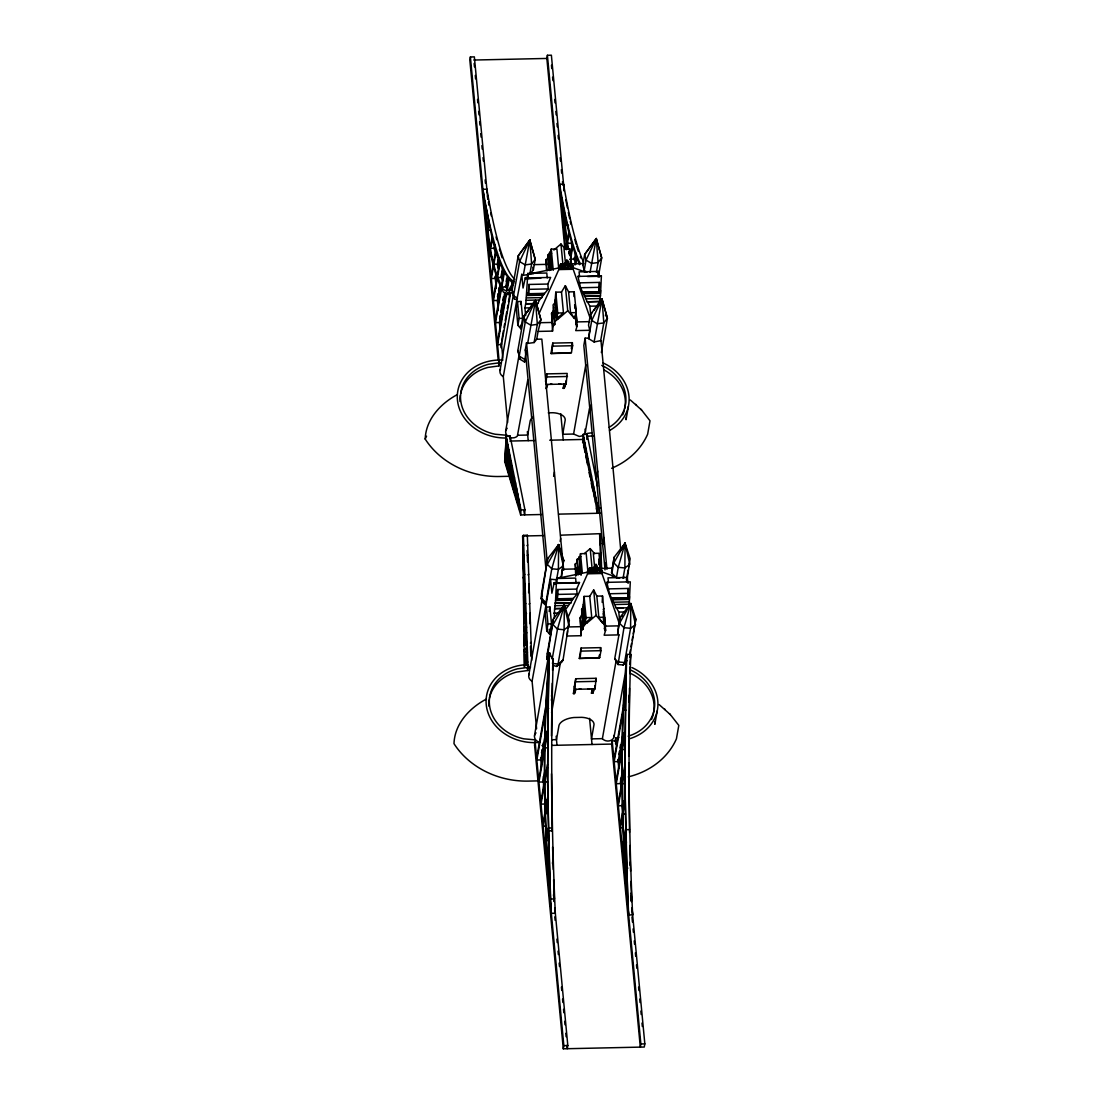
<?xml version="1.0" encoding="UTF-8"?>
<svg xmlns="http://www.w3.org/2000/svg" width="1104" height="1104" viewBox="0 0 1104 1104"><rect width="100%" height="100%" fill="white"/><g stroke="black" fill="none" stroke-linecap="round" stroke-linejoin="round"><path stroke-width="1.5" d="M628.728 756.199L629.501 688.165M549.13 662.938L546.991 658.978L547.322 653.306L553.366 619.054L564.31 604.964L564.103 629.749L558.072 664.001L556.678 666.43L553.408 665.519M611.45 572.838L614.128 557.244L625.071 543.154L624.878 567.939L623.056 578.317L624.436 577.309M551.448 735.968L552.248 683.279M555.436 603.17L556.375 583.036L579.49 582.526L576.647 589.081L577.116 593.993L571.872 600.19L570.989 602.825L555.326 602.963L570.989 602.825M600.452 296.01L601.39 275.876L577.93 276.386L580.58 287.744L584.568 296.355L600.452 296.01L584.568 296.355M552.566 670.321L552.731 665.284M553.283 659.019L552.842 673.012A415.38 49.887 88.7 0 0 555.312 913.243L551.338 913.325C543.513 826.758 541.484 739.363 549.502 652.74L552.248 658.826L553.283 659.019L552.497 663.49L558.072 664.001L562.985 660.413L569.36 620.503L564.31 604.964L560.542 611.533M629.846 673.661L630.067 666.94L629.763 670.059M527.533 277.932L525.808 303.835L537.786 303.572L539.497 299.984L548.274 288.917L547.819 284.045L550.648 277.421L527.533 277.932L525.504 278.953L525.366 277.615L528.54 277.546M562.336 608.539L554.705 608.704L555.326 602.963M584.72 296.148L587.19 301.82L599.72 301.544L600.328 295.803M629.335 601.887L630.301 581.849L606.855 582.36L609.505 593.745L613.534 602.232L629.335 601.887L628.452 607.628M544.341 293.36L528.526 293.719L528.844 284.459L547.819 284.045M611.906 598.064L628.052 597.706L628.355 588.446L609.049 588.874M573.155 598.451L557.368 598.796L557.672 589.495L576.647 589.081M582.981 292.077L599.113 291.718L599.431 282.403L580.111 282.831M545.969 569.305L525.256 350.051L526.539 342.764L527.629 343.427L534.115 342.544L536.71 339.232L538.09 331.421L552.538 331.103L551.572 313.37L553.435 310.569L553.615 307.257M554.912 302.813L553.063 304.925L554.622 321.443L556.568 320.27L554.912 302.813L555.781 292.174L561.494 292.049L565.345 285.674L568.588 291.898L570.561 312.736L574.439 318.421L575.915 318.38L575.653 319.856L576.84 321.071L575.819 323.858L577.199 325.873L575.695 330.607L589.784 330.289L588.542 338.624L594.118 341.978L600.962 340.612L620.821 550.703M573.997 296.548L574.246 291.773L568.588 291.898M567.525 630.881L567.221 636.014L581.008 635.711L580.483 620.503M581.008 635.711L581.159 631.019L583.271 628.935L581.642 609.339L583.16 607.048L584.071 596.408L589.743 596.284L593.676 589.909L596.836 596.132L598.837 617.343L602.646 623.056L604.192 623.015L603.295 613.507M602.191 602.411L602.536 596.008L596.836 596.132M504.956 460.589L505.853 445.436L506.722 466.523L504.956 460.589L507.605 460.52M506.432 444.029L506.722 438.978M507.523 449.48L507.826 444.429M508.613 454.931L508.916 449.88M509.924 439.378L510.117 436.011L506.143 436.108L520.978 509.91L520.674 514.961L541.636 514.505M509.717 460.396L510.007 455.345M510.807 465.847L511.111 460.796M511.911 471.311L512.201 466.261M513.001 476.762L513.305 471.712M514.091 482.213L514.395 477.163M515.195 487.678L515.485 482.627M516.286 493.129L516.589 488.078M517.39 498.594L517.679 493.543M518.48 504.045L518.783 498.994M519.584 509.496L519.874 504.445M510.117 436.011L524.938 509.827L524.648 514.864L523.82 510.779M544.976 604.316L542.45 602.218L541.277 598.616L541.609 592.958L547.667 558.707L558.596 544.603L563.647 560.142L561.494 576.191L559.038 577.985L564.075 577.875M547.653 558.693L541.277 598.616L546.356 603.101L550.565 579.227L556.568 579.779L558.403 569.388L558.596 544.617L556.333 548.55M553.366 619.054L546.991 658.978L549.212 661.186M561.494 576.191L561.826 570.533M582.664 442.828L583.16 434.424L587.135 434.327L597.568 486.312M583.436 442.345L583.74 437.294M584.54 447.796L584.83 442.745M585.631 453.247L585.934 448.196M586.721 458.712L587.024 453.661M587.825 464.163L588.115 459.112M588.915 469.628L589.219 464.577M590.019 475.079L590.309 470.028M591.109 480.53L591.413 475.479M592.213 485.995L592.503 480.944M593.303 491.446L593.607 486.395M594.394 496.91L594.697 491.86M595.498 502.361L595.787 497.311M596.588 507.812L596.891 502.762M596.229 508.406L597.692 513.277L597.982 508.226L583.16 434.424M619.744 578.013L616.432 577.723L611.975 573.293L612.278 568.16L601.307 568.394M614.128 557.244L611.975 573.293M626.161 662.441L623.153 664.981L618.061 664.525L614.721 658.757L618.93 634.883L617.674 633.641L619.841 617.605L630.784 603.515L635.835 619.054L629.749 657.335M626.285 417.008L626.051 419.727L628.397 406.369M655.072 721.616L654.838 724.321L657.197 710.976M626.837 654.396C618.806 741.019 620.848 828.414 628.659 914.981L632.633 914.899A415.38 49.887 88.7 0 1 630.812 654.313L626.837 654.396A415.38 49.887 88.7 0 0 628.659 914.981M629.832 664.58L630.812 654.313M529.368 242.99L529.81 240.01L518.176 255.907L512.132 290.159L514.464 298.977L516.851 299.777L503.3 376.602L507.633 422.473M526.36 361.077L524.441 361.905L526.097 352.176M535.067 303.338L535.509 300.357L523.876 316.268L517.845 350.52L520.163 359.338L524.441 361.905M487.181 192.524L474.361 56.884L470.387 56.966L469.835 60.127L498.152 359.752M509.951 476.266L499.615 476.5A78.467 66.695 10 0 1 425.192 439.047C425.827 419.354 440.675 403.429 457.277 394.639M486.974 232.364L487.375 230.06M487.623 228.625L488.713 222.442M487.168 234.421L487.623 231.785M489.031 223.85L487.885 230.35L490.521 230.294M489.058 254.417L490.135 248.234M490.411 246.758L492.122 237.029M490.424 249.808L489.251 256.459L491.887 256.404M492.439 238.354L490.687 248.317L494.647 248.234L495.241 244.909M491.142 276.455L493.267 264.367M493.543 262.793L495.751 250.318M493.585 265.76L491.335 278.512L495.296 278.429L496.138 273.64M496.11 251.436L493.861 264.187L497.821 264.104L498.953 257.729M498.07 259.592L497.518 262.711L498.842 268.603M493.226 298.508L496.828 278.098M497.117 276.4L499.67 261.965M497.173 279.284L493.419 300.564L497.38 300.467L499.988 285.743M500.043 262.987L497.462 277.587L501.437 277.504L502.872 269.39M497.462 296.852L498.028 293.705M498.58 290.573L499.132 287.426M502.499 268.3L501.092 276.317L502.762 280.899M495.31 320.56L500.968 288.475M501.326 286.391L503.879 271.888M501.395 289.138L495.503 322.603L499.463 322.52L504.776 292.394M504.307 272.66L501.768 287.04L505.742 286.957L507.426 277.366M499.574 318.78L500.167 315.399M500.761 312.032L502.251 303.586M502.844 300.205L503.438 296.838M506.156 281.479L506.722 278.249M564.806 248.483L546.853 58.443L547.405 55.283L551.379 55.2L564.185 190.799M506.474 290.794L508.502 279.367M497.393 342.613L506.005 293.457M506.363 294.616L506.57 293.457L510.531 293.374L501.547 344.572L497.587 344.655L506.363 294.616L510.338 294.533M508.972 280.043L507.136 290.504L509.786 290.449M501.658 340.819L503.438 330.662M504.031 327.267L504.625 323.872M505.218 320.491L506.708 312.018M507.302 308.623L507.895 305.242M508.489 301.847L509.979 293.374L513.056 292.243M460.644 393.673A42.38 36.018 10 0 1 487.968 367.411L498.953 365.921L499.036 360.014L470.387 56.966M511.897 285.936L512.684 281.451M498.953 365.921L499.036 360.014L503.01 359.932M500.015 370.489L513.388 294.658L512.132 290.159M514.464 298.977L513.526 295.789L519.57 261.538L529.81 240.01L535.219 259.399L533.384 269.776L529.796 274.385L531.617 263.994L529.81 240.01L518.176 255.907L519.57 261.538L525.145 264.891L531.617 263.994L535.219 259.399L529.81 240.01L523.31 275.269L528.167 274.606M516.851 299.777L521.75 274.33L523.31 275.269M517.514 301.544L516.286 308.471L517.886 325.335L520.798 328.716L522.634 318.311L521.047 301.461L517.514 301.544L519.101 318.394L517.886 325.335M520.522 304.428L521.047 301.461M525.366 277.615L523.048 288.034L521.75 274.33M547.239 277.932L546.784 273.019L527.795 273.433L527.132 278.912L540.919 278.07M525.656 315.744L524.924 307.961L525.67 303.71L537.786 303.572M528.526 293.719L528.844 284.459M505.715 430.836L519.087 355.019L517.831 350.52M520.163 359.338L519.239 356.137L525.283 321.899L535.523 300.371L540.932 319.76L538.09 331.421M499.505 362.761L488.52 364.265A42.38 36.018 10 0 0 460.658 399.924A42.38 36.018 10 0 0 495.144 434.231L506.35 435.238L504.652 461.348L520.674 514.961L505.798 438.398M527.643 343.427L535.523 300.371L540.932 319.76L537.331 324.355L534.115 342.544M546.466 270.397L546.052 259.675L548.164 257.591L548.122 254.817L550.013 252.071L551.476 252.043M509.413 437.198A6.693 5.686 10 0 0 517.348 436.121L527.74 380.135M551.986 269.5L550.468 253.465L551.241 249.09L556.913 248.966L558.817 269.583L539.138 313.439M563.661 227.341L564.075 225.037M564.323 223.601L565.414 217.419M563.854 229.384L564.323 226.762M565.717 218.827L564.572 225.326L568.546 225.244M564.365 263.635L565.703 262.931L565.648 265.015L564.503 265.346L564.365 263.635L563.606 264.408C561.619 263.718 564.351 267.43 561.563 267.168L561.77 263.953L560.653 263.98L558.665 267.968L530.279 273.764L533.577 273.682M558.9 266.63L558.817 269.583L573.197 269.266L590.24 318.421M559.742 266.243L559.838 268.231L560.804 265.595L561.688 265.719M561.77 263.953L561.412 265.553L562.792 264.325M563.012 266.257L564.503 265.346M566.835 243.211L565.745 249.38L547.405 55.283M567.097 241.721L568.808 232.006M566.242 249.766L567.111 244.784M569.14 233.33L567.387 243.294L571.348 243.197L572.548 249.918M552.538 331.103L553.063 323.444M553.352 326.536L552.773 326.108L554.76 324.548L554.622 321.443M567.428 260.213L567.539 264.615L568.105 262.49L566.642 260.227L565.676 264.863M565.703 262.931L566.283 264.753M566.628 262.821L566.642 260.227M545.486 381.418L546.825 373.883L567.194 373.442L566.145 384.013L545.776 384.468M566.131 263.138L566.476 261.206M561.494 292.049L563.454 312.887L558.238 317.386L556.982 317.414L557.755 313.012L555.781 292.174M565.676 265.443L564.006 248.8L569.705 248.676L571.541 265.388M556.568 320.27L555.05 300.178M550.951 353.501L552.787 343.109L572.355 342.682L572.645 345.718L571.417 352.659L570.52 353.073L550.951 353.501L571.417 352.659M566.849 263.125L567.318 260.903M546.038 382.95L546.825 373.883M569.195 251.615L569.705 248.676M566.973 265.622L566.821 264.022M551.848 353.087L552.787 343.109M568.077 263.166L567.691 264.794M546.728 385.779L546.204 388.718L547.791 384.413M571.361 265.291L571.141 266.809C569.347 266.671 570.533 263.401 568.132 263.649M569.54 265.912L567.911 264.463M569.402 265.36L569.278 263.58M570.52 256.211L572.438 245.295M571.568 263.663L570.547 259.164L572.797 246.413M570.023 266.216L569.843 264.049L570.533 266.036M572.438 265.94L572.521 267.955L572.272 263.759M572.424 263.759L572.272 267.14M572.576 265.374L571.348 265.402M575.653 252.706L574.522 259.067L570.547 259.164M573.28 266.326L573.197 269.266L573.28 266.326L572.369 266.34M574.949 264.96L576.357 256.942M575.598 264.449L576.743 257.963M586.997 272.136L584.209 270.466L582.815 264.836L584.651 254.458L596.284 238.561L601.694 257.95L598.534 275.89M574.246 291.773L576.219 312.611L575.446 316.986L574.315 317.014M565.814 384.026L564.227 388.332L563.192 388.36L563.965 383.944M584.209 270.466L586.045 260.089L596.284 238.561L601.694 257.95L598.106 262.545L596.381 272.329M564.227 388.332L565.013 383.916M571.306 348.616L572.355 342.682M553.615 476.376L554.387 472.001M590.047 272.329L596.284 238.561L584.651 254.458L586.045 260.089L591.62 263.428L598.106 262.545L596.284 238.561M588.418 338.1L585.106 338.169L583.823 345.455L605.033 569.912M489.431 698.28A42.38 36.018 10 0 1 516.755 672.019L527.74 670.514L527.822 664.622A45.623 38.778 10 0 0 486.229 704.6A45.623 38.778 10 0 0 535.192 742.592L539.166 742.509M597.871 274.344L598.396 271.418L579.076 271.846L579.531 276.718L577.93 276.386M528.802 675.082L542.354 598.271L542.464 602.218M598.961 276.952L599.224 275.476L599.334 276.745L601.39 275.876M588.542 338.624L591.744 320.436L601.984 298.908L607.407 318.297L601.363 352.549M585.023 429.111A6.693 5.686 10 0 1 579.283 436.439L573.597 434.038L585.824 364.693M599.113 291.718L599.431 282.403M536.585 728.778L532.087 681.196L546.356 603.101M598.782 306.001L599.582 301.433L587.19 301.82M546.397 607.062L545.169 614.003L546.756 630.853L549.682 634.248L551.517 623.843L549.93 606.993L546.397 607.062L547.984 623.926L546.756 630.853M594.118 341.978L601.984 298.908L607.407 318.297L603.805 322.906L600.604 341.095M560.156 541.36L560.666 538.448M549.143 611.45L549.93 606.993M557.382 582.567L554.208 582.636L551.89 593.221L550.565 579.227M579.49 582.526L576.067 582.967L575.612 578.082L556.637 578.496L555.961 583.864L554.332 583.892L554.208 582.636M605.434 315.937L606.013 312.68M585.299 432.064L589.453 408.48M554.263 618.295L554.581 608.58L561.356 608.442M590.102 411.902L591.385 404.616M557.368 598.796L557.672 589.495M534.515 735.443L548.053 658.619L548.164 662.566M586.831 439.378L586.914 433.486L591.62 432.837M632.012 908.275L644.833 1043.873L644.267 1047.034L563.288 1048.8L534.64 745.752L535.15 739.846L523.931 738.838A42.38 36.018 10 0 1 489.445 704.531A42.38 36.018 10 0 1 517.321 668.858L528.292 667.368M552.248 658.826L557.479 629.142L564.31 604.964L569.029 626.161L564.103 629.749L557.479 629.142L553.035 624.726L564.31 604.964M545.666 707.098L536.654 757.951M546.204 703.8L548.039 693.34M547.984 697.093L545.969 708.533L548.619 708.464M551.489 696.238L552.014 693.257M551.379 700.281L551.945 697.01M575.708 576.178L575.253 563.978L577.24 562.419L577.116 559.314L579.048 558.141L579.296 556.678L580.856 556.651M538.738 780.004L544.631 746.539M545.003 744.441L547.543 730.061M544.589 749.975L538.931 782.06L542.892 781.977L544.686 771.848M547.515 733.401L544.948 747.891L547.598 747.836M551.586 712.798L560.239 663.739L563.012 659.888L561.439 662.414M587.866 571.182L586.21 553.559L580.497 553.684L579.724 558.072L581.201 573.749M568.049 627.914L568.574 624.961M543.292 776.567L543.692 790.298M596.381 478.336L597.664 471.049M540.822 802.056L544.576 780.776M544.865 779.079L547.446 764.479M544.617 783.688L541.015 804.112L544.976 804.016L545.818 799.31M547.46 767.57L544.907 782.005L547.556 781.936M542.906 824.108L545.155 811.357M545.431 809.784L547.681 797.033M567.884 617.66L587.576 573.804L587.659 570.865L589.081 570.119L589.412 568.201L590.53 568.174L590.474 570.492L590.53 568.174M545.224 814.062L543.099 826.151L545.749 826.096M547.708 800.014L545.5 812.489L548.15 812.434M587.659 570.865L587.576 573.804L601.956 573.487L619.537 624.229M588.501 570.464L588.584 572.452L589.481 568.905M589.439 570.52L589.384 568.353M591.785 568.546L594.463 567.152L594.407 569.236L591.91 570.257C590.585 566.021 592.862 571.624 590.323 571.389L590.295 568.325M590.323 571.389L590.474 570.492M590.654 569.94L589.729 569.954M591.123 568.739L590.171 569.774L590.198 568.891M544.99 846.147L546.163 839.495M546.425 838.005L548.177 828.041L552.152 827.959L551.558 831.271M583.271 628.935L582.746 616.681M598.713 559.355L599.32 558.928L599.9 571.03L595.76 568.96L596.85 566.711L596.188 564.434L594.697 565.151L595.387 567.042L594.435 569.098M545.183 848.203L546.273 842.035M595.042 568.974L595.235 565.427M583.685 626.561L585.106 623.415L583.312 604.371M589.743 596.284L591.744 617.495L586.445 621.98L585.299 622.007L586.072 617.619L584.071 596.408M574.397 686.288L575.736 678.753L596.105 678.298L595.056 688.882L574.687 689.324L574.397 686.288L573.431 693.629L574.48 693.602L576.067 689.296M579.269 658.453L581.104 648.062L600.673 647.634L600.962 650.67L599.734 657.611L598.837 658.025L579.269 658.453L599.734 657.611M594.849 566.766L595.401 564.448M596.408 569.209L596.188 564.434M574.687 689.324L575.736 678.753M580.166 658.039L581.104 648.062M596.063 565.124L595.939 565.414M574.48 693.602L575.253 689.2M596.836 567.387L596.671 568.684M597.388 568.132L598.037 567.801L596.891 567.87M597.457 567.732L597.54 569.733M599.293 570.257L599.168 568.491L598.133 568.532M602.66 544.783L603.943 537.496M598.727 569.968L598.603 568.284M599.168 568.491L599.9 571.03M547.073 868.199L547.529 865.577M547.791 864.142L548.936 857.642M599.748 569.429L599.969 567.911M600.107 569.623L601.335 569.595M547.267 870.256L547.667 867.951M547.929 866.516L549.019 860.333M600.866 569.747L601.28 572.176L601.018 567.994M601.183 567.98L599.955 568.008M601.018 571.361L601.169 569.595M602.039 570.547L601.956 573.487L602.039 570.547L601.128 570.561M552.442 863.342L552.98 860.251M594.435 688.896L592.848 693.202L591.468 693.229L592.241 688.827M618.93 634.883L604.15 635.214L605.682 630.191L604.247 628.7L605.475 625.568L603.943 624.464L604.192 623.015M598.837 658.025L599.362 655.058M600.148 650.601L600.673 647.634M592.848 693.202L593.635 688.799M595.567 681.32L596.105 678.298M616.432 577.723L618.254 567.332L625.071 543.154L630.122 558.693L626.92 580.663M626.382 579.904L628.107 570.119M628.687 566.849L629.266 563.592M626.548 581.822L627.32 577.433L608 577.847L608.47 582.76L606.855 582.36M617.674 633.641L619.841 617.605L622.297 615.811M627.886 582.995L628.148 581.546L628.273 582.871M614.169 735.181A6.693 5.686 10 0 1 610.581 740.549A6.693 5.686 10 0 1 603.226 739.473L602.398 738.645L615.935 661.82M628.052 597.706L628.355 588.446M612.209 740.908L640.858 1043.956L640.306 1047.116L611.657 744.068L612.209 740.908L616.184 740.825L616.667 745.931M614.086 736.672L624.685 676.545M629.791 653.306L630.37 650.035M630.936 646.778L631.516 643.522M632.095 640.251L632.675 636.994M633.241 633.737L634.676 625.582M635.255 622.311L635.835 619.054M615.163 741.239L615.715 738.079L618.847 737.651M615.618 743.986L615.715 738.079M622.987 708.754L613.976 759.621M623.525 705.456L625.375 694.996M563.288 1048.8L563.84 1045.64L535.192 742.592M625.306 698.763L623.291 710.189L625.94 710.134M628.811 697.907L629.349 694.913M554.843 908.261L567.815 1045.557L567.263 1048.717L566.932 1045.295M628.7 701.937L629.28 698.666M616.06 781.673L621.966 748.195M622.339 746.111L624.864 731.717M621.911 751.645L616.253 783.716L620.227 783.633L622.007 773.504M624.836 735.057L622.283 749.547L624.933 749.492M620.627 778.237L621.014 791.968M618.143 803.712L621.897 782.432M622.201 780.735L624.767 766.135M621.938 785.344L618.337 805.768L622.311 805.685L623.139 800.966M624.781 769.226L622.242 783.661L624.892 783.605M620.227 825.764L622.477 813.013M622.753 811.44L625.002 798.689M622.559 815.732L620.42 827.821L623.07 827.752M625.03 801.67L622.835 814.159L625.485 814.09M622.311 847.817L623.484 841.151M623.746 839.661L625.513 829.697L629.473 829.615M622.504 849.859L623.594 843.691M625.568 832.485L623.857 842.2L626.506 842.145M624.395 869.855L624.864 867.233M625.112 865.798L626.258 859.298M624.588 871.912L625.002 869.607M626.341 861.989L625.25 868.172L627.9 868.117M629.763 864.998L630.315 861.907M545.5 711.197L536.848 760.007L540.808 759.925L544.686 738.038M541.498 752.9L542.092 749.588M542.671 746.276L543.265 742.964M545.293 734.671L545.887 731.303M622.822 712.853L614.169 761.663L618.143 761.581L623.222 732.959M618.833 754.556L619.413 751.244M620.006 747.932L620.586 744.62M563.192 388.36L564.765 384.054M573.431 693.629L575.018 689.324M591.468 693.229L593.041 688.924M513.898 282.845L509.096 292.325L506.267 293.595L503.383 292.063C486.836 260.917 487.844 223.505 482.903 189.295L486.864 189.212A415.38 49.887 88.7 0 0 514.781 279.229M570.602 602.632L566.449 608.318M581.159 631.019L579.945 618.143L581.891 614.39M625.071 543.154L613.81 562.916L618.254 567.332L624.878 567.939L629.791 564.365L625.071 543.154L621.317 549.723M629.28 606.137L630.784 603.515L635.504 624.712L630.591 628.3L623.967 627.693L619.51 623.263L630.784 603.515L631.033 608.276M623.153 664.981L624.547 662.538L630.591 628.3L630.784 603.515L623.967 627.693L618.061 664.525M527.477 311.659L535.509 300.357L537.331 324.355L530.845 325.252L525.269 321.899L523.876 316.268L535.523 300.371M593.952 310.21L601.984 298.908L603.805 322.906L597.319 323.789L591.744 320.436L590.35 314.819L601.984 298.908M574.715 305.394L575.281 304.635L576.84 321.071M582.815 264.836L583.823 263.552L570.699 263.828M592.158 312.515L590.35 314.819L588.529 325.197L589.784 330.289M603.157 609.367L603.874 608.663M524.386 667.023L522.661 536.02L523.379 535.343L527.339 535.261L531.714 660.261M526.636 535.937L527.339 535.261M523.006 545.762L523.71 545.086M526.981 545.68L527.684 545.003M523.351 555.505L524.055 554.829M527.312 555.422L528.029 554.746M523.682 565.248L524.4 564.572M524.027 574.991L524.745 574.315M528.002 574.894L528.706 574.218M524.372 584.72L525.076 584.044M529.051 583.961L528.623 592.751M524.704 594.463L525.421 593.786M525.049 604.205L525.766 603.529M529.023 604.123L529.727 603.446M525.394 613.948L526.097 613.272M600.024 544.079L600.728 543.403M530.072 613.189L529.699 623.594L530.417 622.932M525.725 623.691L526.442 623.015M600.355 553.822L601.073 553.145M524.069 627.224L525.587 625.775L526.235 644.281L524.069 627.224L526.718 627.169M600.203 558.32L600.659 568.312M526.07 633.42L526.787 632.758M600.7 563.564L601.404 562.888M526.415 643.163L527.119 642.487M530.375 643.08L531.093 642.404M526.718 664.636L524.386 651.788L524.359 649.635L526.36 647.744L526.953 664.553M526.746 652.906L527.464 652.229M530.72 652.823L531.438 652.147M527.809 661.972L527.091 662.648L522.661 536.02M527.74 670.514L527.27 667.782L530.624 667.037M556.678 666.43L560.239 663.739M556.816 318.821L558.362 318.78L567.718 310.735L565.345 285.674M584.361 553.628L590.198 548.605L594.683 553.725M553.849 250.028L560.97 244.012L565.358 249.145M585.106 623.415L586.583 623.387L596.077 615.356L593.676 589.909M627.003 660.758L624.547 662.538L617.923 661.945L614.721 658.757M613.534 602.232L616.267 608.028L623.318 607.752M569.857 259.302L570.589 258.847L571.044 263.759M598.92 564.213L599.693 563.73L600.203 570.133L600.052 568.532M565.952 263.594L566.021 265.65M486.064 699.246C469.462 708.037 454.613 723.962 453.992 743.654A78.467 66.695 10 0 0 528.416 781.094L538.752 780.873M569.623 254.624L570.368 254.224L568.836 253.133M592.738 569.416L592.807 571.486L593.124 567.856M596.063 569.54L595.677 571.403L597.347 571.361L597.195 569.747M597.706 276.773L598.851 276.29L598.396 271.418M554.332 583.892L556.375 583.036M593.786 567.346L594.559 570.989L593.345 571.223M596.753 569.512L597.43 570.906L596.215 571.141M569.83 264.132L569.25 263.746M559.038 577.985L587.425 572.189M473.809 60.044L546.853 58.443M567.925 249.338L563.758 222.856L559.59 184.271L563.564 184.175A415.38 49.887 88.7 0 0 583.561 262.159M550.468 253.465L551.614 253.437M566.794 261.841L567.58 261.814M533.853 264.643L545.9 264.38M561.743 264.104L561.729 266.271M561.439 264.67L561.563 267.168M560.777 265.733L560.818 264.118M559.052 268.244L573.431 267.927M587.59 276.538L598.851 276.29M580.58 287.744L599.9 287.316M529.299 289.331L548.274 288.917M599.017 290.642L600.645 290.6M526.815 292.767L528.443 292.739M583.009 292.325L600.769 291.939M526.925 294.037L544.369 293.65M583.809 293.747L600.507 293.388M526.663 295.513L543.044 295.154M526.442 297.914L542.036 297.625M586.224 298.853L599.845 298.549M526.028 300.288L539.497 299.984M587.383 301.696L589.881 306.194L597.305 306.029M524.924 307.961L530.072 307.85M557.755 313.012L563.454 312.887M570.561 312.736L576.219 312.611M519.101 318.394L522.634 318.311M539.953 322.713L551.724 322.465M576.523 321.926L589.688 321.637M536.71 339.232L541.829 339.121L563.675 570.285M553.076 346.145L572.645 345.718M498.484 363.175L501.119 363.119M547.115 376.933L567.47 376.478M548.26 412.841L553.021 412.73A15.815 8.114 -5.4 0 1 565.234 419.948L562.709 434.272L573.597 434.038M518.024 435.252L527.684 435.045L530.21 420.721A15.815 8.114 -5.4 0 1 532.928 417.146M509.813 441.062L534.515 440.524M549.723 440.192L582.857 439.461L597.692 513.277M513.774 490.093L515.209 494.909L515.458 490.825L513.374 480.461L513.774 490.093L516.424 490.038M520.978 509.91L524.938 509.827M597.982 508.226L600.631 508.171M558.61 514.133L600.328 513.222M523.986 535.992L543.623 535.564M560.611 535.192L600.383 533.66L601.639 569.374M595.553 566.062L596.339 566.035M595.387 567.042L594.697 565.151M562.184 569.25L575.032 568.974M601.087 570.119L601.197 567.884M592.807 571.486L594.476 571.444L594.214 567.166M587.811 572.465L602.191 572.148M612.154 576.826L615.452 576.743L601.804 571.872M576.067 582.967L557.092 583.381L556.637 578.496M558.141 594.407L577.116 593.993M609.505 593.745L628.825 593.331M555.629 597.761L557.258 597.719M627.955 596.726L629.584 596.698M555.754 599.086L573.183 598.713M611.933 598.34L629.708 597.954M555.505 600.535L571.872 600.19M612.734 599.803L629.446 599.431M554.843 605.71L568.132 605.406M615.011 604.509L628.797 604.205M616.267 608.028L627.044 607.793M523.889 613.589L525.476 622.325L524.828 603.819L523.779 604.813L523.889 613.589L526.539 613.534M553.766 613.148L558.914 613.037M616.46 607.89L618.792 612.085L624.726 611.961M586.072 617.619L591.744 617.495M598.837 617.343L604.55 617.219L603.778 621.621L602.508 621.649M547.984 623.926L551.517 623.843M568.615 626.948L580.152 626.699M604.978 626.147L618.406 625.858M524.359 649.635L527.008 649.58M524.386 651.788L527.036 651.733M581.394 651.098L600.962 650.67M527.27 667.782L529.92 667.713M576.012 681.789L596.381 681.347M551.641 739.749L556.485 739.639L559.01 725.328A15.815 8.114 -5.4 0 1 573.873 717.517L581.808 717.338A15.815 8.114 -5.4 0 1 594.021 724.555L591.496 738.88L602.398 738.645M541.954 745.586L545.307 745.517M552 745.379L611.657 744.068M549.171 840.489L546.535 840.544L548.246 830.829L552.221 830.732L551.448 773.78M550.399 899.029L547.501 780.155L548.757 665.367C542.464 743.089 544.024 821.362 550.399 899.029L554.374 898.946L553.628 879.736M563.84 1045.64L567.815 1045.557M640.858 1043.956L644.833 1043.873M573.045 267.651L585.175 271.984M560.846 384.137L558.914 383.861L559.687 384.164M552.248 384.316L550.372 384.04L551.144 384.344M589.702 688.993L587.811 688.717L588.584 689.02M581.146 689.186L579.227 688.91L580 689.213M513.526 295.789L517.541 298.19M525.256 350.051L526.346 350.713M519.239 356.15L524.8 359.49M503.3 376.602L502.251 375.967A6.693 5.686 10 0 1 500.554 369.095M532.087 681.196L531.052 680.575A6.693 5.686 10 0 1 529.34 673.702M630.301 399.952L641.548 409.97L650.008 420.803L647.648 434.189A78.467 66.695 10 0 1 611.644 468.275M659.102 704.559L670.335 714.578L678.808 725.397L676.435 738.797A78.467 66.695 10 0 1 628.231 776.885M640.706 409.156L641.548 409.97M635.738 404.354L636.497 405.085M664.539 708.961L665.284 709.693M669.493 713.75L670.335 714.578M543.623 602.798L545.514 605.089L545.79 604.067M543.416 602.591L544.589 603.75M541.291 598.616L545.735 603.046L545.514 605.089L551.779 568.795L558.596 544.617L563.316 565.814L558.403 569.388L551.779 568.795L547.322 564.365L558.596 544.603L558.776 547.791M567.718 310.735L574.439 318.421M596.077 615.356L602.646 623.056M579.945 618.143L580.566 618.958M505.301 286.309L507.329 289.317M579.572 264.712C569.968 242.728 565.593 218.923 561.067 195.505L568.284 248.317M580.331 256.859L580.704 257.867M576.771 246.33L578.289 251.119M499.422 249.311L500.071 251.353M500.581 252.954L502.099 257.729M574.798 239.527L576.122 244.288M524.579 319.084L525.283 321.899M532.763 267.223L533.384 269.776M496.082 236.946L496.786 239.789M574.218 257.687L575.529 263.58M573.942 259.261L574.094 259.951M570.575 262.062L571.168 264.712M497.393 264.974L498.139 268.327M541.622 592.945L542.354 596.229M547.322 653.306L548.053 656.59M568.325 212.52L569.692 218.744M570.285 221.449L570.878 224.167M583.561 444.843L585.051 452.24M585.741 455.662L587.521 464.549M589.108 472.402L589.991 476.845M591.275 483.221L592.462 489.141M565.841 199.879L567.401 207.787M490.7 212.81L491.321 215.97M526.456 664.884L524.414 653.637L524.593 666.857M488.603 201.935L489.141 204.902M494.647 248.234L495.848 254.941M494.109 248.152L494.385 249.725M550.04 655.762L549.502 652.74A415.38 49.887 88.7 0 0 551.338 913.325M563.564 184.175L564.213 190.882M488.492 201.908L488.768 204.833M486.864 189.212L487.844 199.258M627.32 577.433L627.776 582.332M589.881 306.194L591.013 318.173M618.792 612.085L619.772 622.38M585.106 338.169L606.952 569.333M600.328 567.691L598.975 553.27L593.303 553.394L594.67 567.815M576.026 313.37L577.199 325.873M602.536 596.008L605.475 625.568M604.44 617.067L605.682 630.191M617.95 759.524L618.778 768.246M622.311 805.685L623.263 815.677M630.908 896.669L631.378 901.637M574.632 304.814L575.018 308.609M575.598 314.985L576.233 321.499M598.865 560.97L599.196 564.724M570.257 261.262L570.561 264.574M575.722 318.766L576.44 326.342M603.308 611.023L603.778 616.004M604.412 622.642L604.73 625.968M551.462 65.205L551.793 68.627M552.593 77.183L552.925 80.62M554.705 99.443L555.022 102.865M555.836 111.435L556.154 114.857M556.968 123.413L557.285 126.836M558.1 135.406L558.417 138.828M560.197 157.665L560.528 161.087M561.343 169.643L561.66 173.066M562.474 181.622L562.792 185.058M569.098 251.671L569.388 254.845M575.198 315.095L575.653 319.856M604.509 625.858L604.951 630.646M631.971 916.913L632.454 922.047M633.103 928.892L633.42 932.314M634.234 940.884L634.565 944.306M635.366 952.862L635.697 956.285M636.497 964.841L636.829 968.277M638.609 987.1L638.926 990.523M639.74 999.092L640.058 1002.515M640.872 1011.071L641.189 1014.493M642.004 1023.063L642.321 1026.485M570.023 264.049L570.175 265.664M598.782 568.284L598.934 569.885M603.322 617.992L603.943 624.464M598.037 567.801L598.189 569.416M598.009 567.967L598.161 569.581M568.905 263.428L569.057 265.029M597.664 567.649L597.816 569.25M568.712 263.428L568.781 265.512M567.953 260.889L568.049 262.78M568.105 263L568.284 265.25M596.698 565.11L596.809 567.014M596.864 567.221L597.043 569.471M566.531 260.917L566.683 262.531M595.277 565.138L595.429 566.752M595.608 567.346L595.76 568.96M565.938 260.93L566.035 262.835M565.041 263.125L565.096 265.333M564.13 263.635L564.323 265.719M592.889 567.87L593.083 569.94M563.702 263.828L563.758 266.023M592.462 568.049L592.517 570.244M590.198 548.605L592.089 568.657M560.97 244.012L563.068 266.064M591.537 568.56L591.73 570.63M562.364 264.518L562.488 266.271M560.653 263.98L560.873 266.299L560.542 264.684M589.412 568.201L589.633 570.52M560.321 265.885L560.473 267.499M589.081 570.119L589.232 571.72M565.855 380.977L566.145 384.013M594.766 685.846L595.056 688.882M558.238 317.386L558.362 318.78M580.497 553.684L582.319 572.907M551.241 249.09L553.242 270.301M586.445 621.98L586.583 623.387M555.34 300.178L556.982 317.414M579.296 556.678L581.063 575.322M583.643 604.371L585.299 622.007M550.013 252.071L551.655 269.528M579.048 558.141L580.538 573.997M549.751 253.547L551.282 269.762M583.16 607.048L584.844 624.892M554.167 310.459L554.774 316.945M578.496 567.787L579.103 574.273M548.578 255.217L549.212 261.814M549.516 265.112L549.985 270.052M577.116 559.314L578.524 574.19M582.125 610.084L582.443 613.382M548.122 254.817L549.557 269.956M553.435 310.569L554.76 324.548M577.24 562.419L578.413 574.839M581.642 609.339L583.229 626.161M548.164 257.591L549.392 270.521M552.179 314.171L552.621 318.808M576.122 567.497L576.854 575.225M546.659 260.116L547.101 264.808M551.572 313.37L552.773 326.108M575.253 563.978L576.316 575.115M580.718 620.517L581.311 626.768M546.052 259.675L547.115 270.935M560.763 413.738L563.233 439.903M589.564 718.345L592.034 744.496M527.795 273.433L528.264 278.346M526.539 342.764L547.267 562.019M520.481 325.349L520.798 328.716M549.212 629.183L549.682 634.248M527.367 431.623L528.223 440.662M556.154 736.216L557.009 745.269M487.499 195.836L487.802 199.148M493.695 261.372L493.999 264.712M495.103 276.373L496.248 288.42M497.38 300.467L498.332 310.472M499.463 322.52L500.25 330.855M501.354 342.516L502.844 358.22M540.615 757.868L541.443 766.59M544.976 804.016L545.928 814.021M553.587 895.013L554.208 901.637M474.127 63.466L474.458 66.889M475.258 75.445L475.589 78.867M477.521 99.415L477.853 102.838M478.653 111.407L478.984 114.83M479.633 121.675L479.95 125.097M480.764 133.667L481.082 137.089M481.896 145.645L482.213 149.068M483.028 157.624L483.359 161.06M485.139 179.883L485.456 183.305M500.664 344.255L500.995 347.677M554.801 916.886L555.119 920.308M556.899 939.131L557.216 942.568M558.031 951.124L558.362 954.546M559.162 963.102L559.493 966.524M561.425 987.073L561.757 990.495M562.557 999.065L562.888 1002.487M563.537 1009.332L563.854 1012.754M564.668 1021.324L564.986 1024.747M565.8 1033.303L566.117 1036.725M631.019 893.122L631.695 900.602L630.95 881.406M630.908 896.048L631.378 901.195M632.012 908.04L632.633 914.899M553.684 891.466L554.374 898.946M553.573 894.392L554.208 901.25M554.829 908.095L555.312 913.243M605.378 562.805L605.558 567.663M600.866 568.436L599.679 534.336L599.817 544.686M527.146 550.551L527.546 561.908M530.5 646.323L530.831 656.066M523.379 535.343L527.988 667.106M630.591 871.139L629.846 845.512M552.593 847.141L553.256 869.483M629.542 832.402L628.728 762.809M534.584 743.006L534.64 745.752M653.099 714.992A42.38 36.018 10 0 1 651.512 719.477M630.011 673.164A42.38 36.018 10 0 1 653.458 713.474M425.192 439.047A78.467 66.695 10 0 1 426.558 436.163M459.982 401.511A42.38 36.018 10 0 1 460.354 395.204M631.943 667.575A45.623 38.778 10 0 1 657.915 705.221A45.623 38.778 10 0 1 629.349 738.811M514.423 281.479A415.38 49.887 88.7 0 1 482.903 189.295M630.563 670.018A42.38 36.018 10 0 1 654.686 704.987A42.38 36.018 10 0 1 628.162 736.175M603.157 362.981A45.623 38.778 10 0 1 609.532 430.505M594.104 435.638A45.623 38.778 10 0 1 587.383 436.218M539.87 742.343A6.693 5.686 10 0 1 535.992 732.849M624.298 410.398A42.38 36.018 10 0 1 622.711 414.869M604.012 369.937A42.38 36.018 10 0 1 624.671 408.88M601.777 365.41A42.38 36.018 10 0 1 609.187 427.289M507.964 436.328A6.693 5.686 10 0 1 507.191 428.242M506.405 437.998A45.623 38.778 10 0 1 457.429 399.993A45.623 38.778 10 0 1 499.036 360.014M488.782 706.118A42.38 36.018 10 0 1 489.141 699.812M580.276 263.663A415.38 49.887 88.7 0 1 559.59 184.271M622.187 756.102L623.167 826.068L627.734 900.685L624.836 781.811L626.092 667.037L623.194 712.163L622.187 756.102M508.047 453.923L507.205 468.11L505.963 443.56L508.047 453.923M508.323 457.732L507.619 469.517L508.999 474.127L508.323 457.732M510.517 466.233L509.869 477.052L508.433 455.869L510.517 466.233M510.793 470.042L510.296 478.446L511.276 481.744L510.793 470.042M512.987 478.529L512.546 485.981L511.497 482.476L510.904 468.165L512.987 478.529M513.263 482.338L513.553 489.362L513.263 482.338M515.734 494.633L515.83 496.979L515.734 494.633M517.928 503.134L517.886 503.852L516.051 497.711L515.844 492.77L517.928 503.134M563.647 560.142L562.612 566.076L563.647 560.142M512.629 283.19L508.999 289.662L506.212 290.918L503.355 289.4C488.548 262.614 488.851 230.184 484.38 200.528C491.459 228.155 492.494 261.386 512.629 283.19M565.013 266.464L564.047 267.251L565.717 267.223L565.013 266.464M567.898 266.381L566.918 267.168L568.588 267.14L567.898 266.381M523.296 559.907L523.931 578.399L523.296 559.907M523.669 578.648L523.42 577.226L523.669 578.648M524.055 581.863L523.641 594.49L524.704 600.369L524.055 581.863M524.441 600.617L523.724 601.294L523.669 596.326L524.441 600.617M525.214 622.573L524.027 623.691L523.917 615.425L525.214 622.573M525.973 644.529L524.317 646.102L524.165 634.524L525.973 644.529"/></g></svg>
